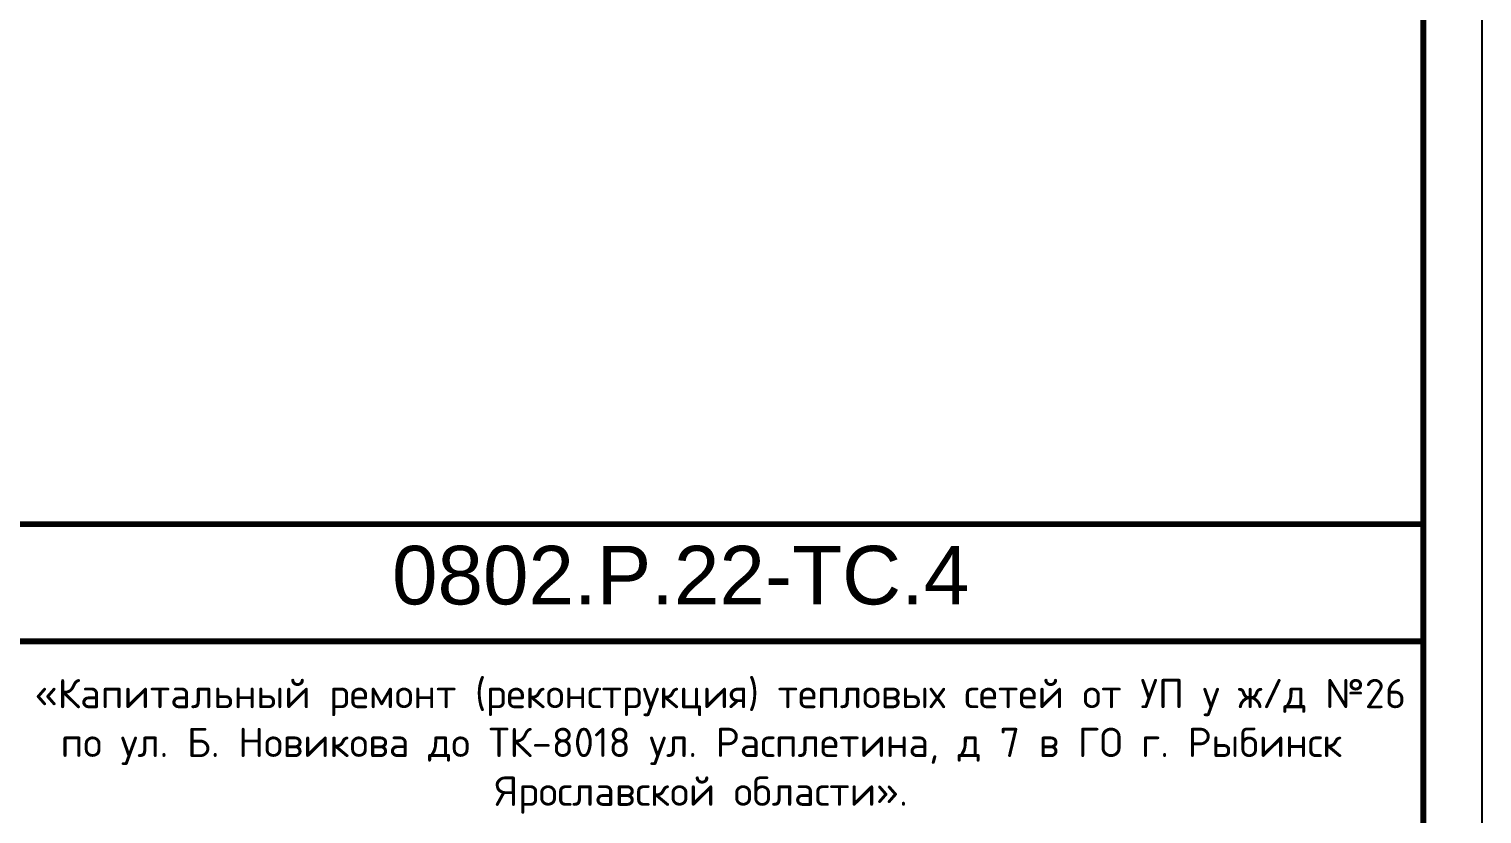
# Model space of a CAD drawing. Header units: millimetres. Extents: x 1990 to 8783, y 397 to 3825.
# Drawn here: x 3328.9 to 3453, y 1210.1 to 1277.1 of the extents above; entities that cross this region are included whole.
import ezdxf
from ezdxf.enums import TextEntityAlignment as Align

# ---------------------------------------------------------------- set-up
doc = ezdxf.new("R2010")
doc.units = ezdxf.units.MM
doc.layers.add('Размеры на чертеже', color=250, linetype='Continuous', lineweight=25)
doc.styles.add('-ISOCPEUR-', font='isocpeur.ttf')
doc.styles.get("Standard").update_dxf_attribs({"font": 'arial.ttf'})

# ---------------------------------------------------------------- blocks, each defined once
blk = doc.blocks.new('*U369')
blk.add_lwpolyline([(0, 123), (594, 123), (594, -297), (0, -297)], close=True)
at = {"const_width": 0.5}
blk.add_lwpolyline([(20, 118), (589, 118), (589, -292), (20, -292)], close=True, dxfattribs=at)
for points in [[(404, -292), (404, -237), (589, -237)], [(469, -247), (589, -247)]]:
    blk.add_lwpolyline(points, dxfattribs=at)
at = {"insert": (527.34, -255.97), "char_height": 2.5, "width": 124.3112, "attachment_point": 5, "style": '-ISOCPEUR-'}
blk.add_mtext('\\pxi1.28618;{\\C7;«Капитальный ремонт (реконструкция) тепловых сетей от УП у ж/д №26 по ул. Б. Новикова до ТК-8018 ул. Расплетина, д 7 в ГО г. Рыбинск Ярославской области».}', dxfattribs=at)
blk.add_attdef('РАЗРАБОТАЛ', text='', height=2.5).set_placement((424.5, -264.22), align=Align.MIDDLE_LEFT)
at = {"flags": 8}
for tag, height, p in [('ДАТА', 2.5, (464.07, -264.4)), ('ЛИСТ', 3, (560.39, -271.92)), ('ЛИСТОВ', 3, (577.89, -271.92))]:
    blk.add_attdef(tag, text='', height=height, dxfattribs=at).set_placement(p, align=Align.MIDDLE_CENTER)
blk.add_attdef('ПРОВЕРИЛ', (424.75, -270.73), '', height=2.5)
at = {"lineweight": 30, "flags": 104}
for tag, p in [('ТЕПЛОВЫЕ_СЕТИ', (504, -269.5)), ('ИМЯ_ЧЕРТЕЖА', (504, -284.5))]:
    blk.add_attdef(tag, text='', height=3, dxfattribs=at).set_placement(p, align=Align.MIDDLE_CENTER)
at = {"style": '-ISOCPEUR-', "flags": 8}
blk.add_attdef('ФОРМАТ', text='', height=3, dxfattribs=at).set_placement((554.97, -294.75), align=Align.MIDDLE_CENTER)

msp = doc.modelspace()

# ---------------------------------------------------------------- block references
at = {"layer": 'Размеры на чертеже', "lineweight": 90}
msp.add_blockref('*U369', (2858.986, 1471.816), dxfattribs=at)

# ---------------------------------------------------------------- texts
at = {"insert": (3359.896, 1232.966), "char_height": 5, "width": 38.55785, "attachment_point": 1}
msp.add_mtext('0802.Р.22-ТС.4', dxfattribs=at)

doc.saveas('drawing.dxf')
